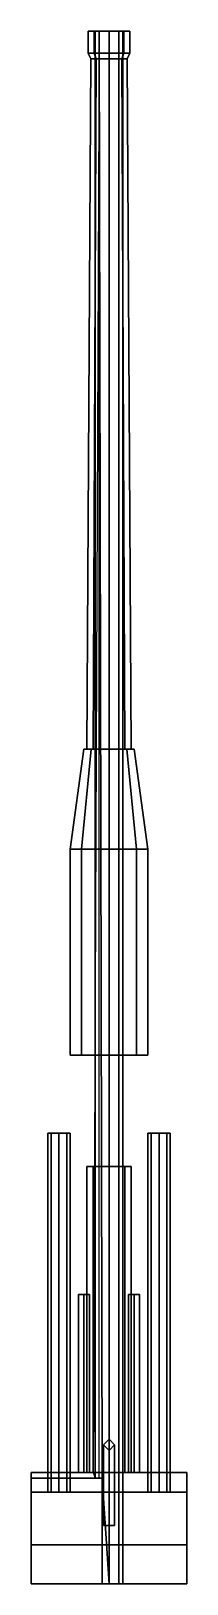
# Model space of a CAD drawing. Extents: x -0.28 to 0.28, y -1.04 to 4.54.
import ezdxf

# ---------------------------------------------------------------- set-up
doc = ezdxf.new("R2010")
doc.units = 0
doc.layers.add('GUN', color=1, linetype='CONTINUOUS')

msp = doc.modelspace()

# ---------------------------------------------------------------- linework, layer by layer
at = {"layer": 'GUN'}
for points in [[(-0.05, 4.54, 0.03), (-0.0354, 4.54, -0.0054), (-0.053, 4.54, -0.023), (-0.075, 4.54, 0.03)], [(-0.0354, 4.54, 0.0654), (-0.05, 4.54, 0.03), (-0.075, 4.54, 0.03), (-0.053, 4.54, 0.083)], [(-0.075, 4.54, 0.03), (-0.053, 4.54, -0.023), (-0.053, 4.46, -0.023), (-0.075, 4.46, 0.03)], [(-0.053, 4.54, 0.083), (-0.075, 4.54, 0.03), (-0.075, 4.46, 0.03), (-0.053, 4.46, 0.083)], [(-0.05, 4.54, 0.03), (-0.0354, 4.54, 0.0654), (-0.0566, -0.64, 0.0866), (-0.05, -0.66, 0.03)], [(-0.0354, 4.54, -0.0054), (0, 4.54, -0.02), (0, 4.54, -0.045), (-0.053, 4.54, -0.023)], [(0, 4.54, 0.08), (-0.0354, 4.54, 0.0654), (-0.053, 4.54, 0.083), (0, 4.54, 0.105)], [(-0.053, 4.54, -0.023), (0, 4.54, -0.045), (0, 4.46, -0.045), (-0.053, 4.46, -0.023)], [(0, 4.54, 0.105), (-0.053, 4.54, 0.083), (-0.053, 4.46, 0.083), (0, 4.46, 0.105)], [(-0.0354, 4.54, -0.0054), (-0.05, 4.54, 0.03), (-0.05, -0.66, 0.03), (-0.0354, -0.66, -0.0054)], [(-0.0354, 4.54, 0.0654), (-0.0354, 4.54, 0.0654), (-0.0241, -0.66, 0.07), (-0.0354, -0.66, 0.0654)], [(0, 4.54, -0.02), (-0.0354, 4.54, -0.0054), (-0.0241, -0.66, -0.01), (0, -1.04, -0.02)], [(-0.0354, 4.54, 0.0654), (0, 4.54, 0.08), (0, -1.04, 0.08), (-0.0241, -0.66, 0.07)], [(0.0354, 4.54, -0.0054), (0, 4.54, -0.02), (0, -1.04, -0.02), (0.0354, -1.04, -0.0054)], [(0, 4.54, 0.08), (0.0354, 4.54, 0.0654), (0.0354, -1.04, 0.0654), (0, -1.04, 0.08)], [(0, 4.54, -0.02), (0.0354, 4.54, -0.0054), (0.053, 4.54, -0.023), (0, 4.54, -0.045)], [(0.0354, 4.54, 0.0654), (0, 4.54, 0.08), (0, 4.54, 0.105), (0.053, 4.54, 0.083)], [(0, 4.54, -0.045), (0.053, 4.54, -0.023), (0.053, 4.46, -0.023), (0, 4.46, -0.045)], [(0.053, 4.54, 0.083), (0, 4.54, 0.105), (0, 4.46, 0.105), (0.053, 4.46, 0.083)], [(0.05, 4.54, 0.03), (0.0354, 4.54, -0.0054), (0.0354, -1.04, -0.0054), (0.05, -1.04, 0.03)], [(0.0354, 4.54, 0.0654), (0.05, 4.54, 0.03), (0.05, -1.04, 0.03), (0.0354, -1.04, 0.0654)], [(0.05, 4.54, 0.03), (0.0354, 4.54, 0.0654), (0.053, 4.54, 0.083), (0.075, 4.54, 0.03)], [(0.0354, 4.54, -0.0054), (0.05, 4.54, 0.03), (0.075, 4.54, 0.03), (0.053, 4.54, -0.023)], [(0.053, 4.54, -0.023), (0.075, 4.54, 0.03), (0.075, 4.46, 0.03), (0.053, 4.46, -0.023)], [(0.075, 4.54, 0.03), (0.053, 4.54, 0.083), (0.053, 4.46, 0.083), (0.075, 4.46, 0.03)], [(-0.08, 1.96, 0.03), (-0.0566, 1.96, 0.0866), (-0.046, 4.44, 0.076), (-0.065, 4.44, 0.03)], [(-0.0566, 1.96, -0.0266), (-0.08, 1.96, 0.03), (-0.065, 4.44, 0.03), (-0.046, 4.44, -0.016)], [(-0.065, 4.44, 0.03), (-0.046, 4.44, 0.076), (-0.053, 4.46, 0.083), (-0.075, 4.46, 0.03)], [(-0.046, 4.44, -0.016), (-0.065, 4.44, 0.03), (-0.075, 4.46, 0.03), (-0.053, 4.46, -0.023)], [(-0.0566, 1.96, 0.0866), (0, 1.96, 0.11), (0, 4.44, 0.095), (-0.046, 4.44, 0.076)], [(0, 1.96, -0.05), (-0.0566, 1.96, -0.0266), (-0.046, 4.44, -0.016), (0, 4.44, -0.035)], [(-0.046, 4.44, 0.076), (0, 4.44, 0.095), (0, 4.46, 0.105), (-0.053, 4.46, 0.083)], [(0, 4.44, -0.035), (-0.046, 4.44, -0.016), (-0.053, 4.46, -0.023), (0, 4.46, -0.045)], [(0, 4.44, 0.095), (0.046, 4.44, 0.076), (0.053, 4.46, 0.083), (0, 4.46, 0.105)], [(0.046, 4.44, -0.016), (0, 4.44, -0.035), (0, 4.46, -0.045), (0.053, 4.46, -0.023)], [(0, 1.96, 0.11), (0.0566, 1.96, 0.0866), (0.046, 4.44, 0.076), (0, 4.44, 0.095)], [(0.0566, 1.96, -0.0266), (0, 1.96, -0.05), (0, 4.44, -0.035), (0.046, 4.44, -0.016)], [(0.046, 4.44, 0.076), (0.065, 4.44, 0.03), (0.075, 4.46, 0.03), (0.053, 4.46, 0.083)], [(0.065, 4.44, 0.03), (0.046, 4.44, -0.016), (0.053, 4.46, -0.023), (0.075, 4.46, 0.03)], [(0.0566, 1.96, 0.0866), (0.08, 1.96, 0.03), (0.065, 4.44, 0.03), (0.046, 4.44, 0.076)], [(0.08, 1.96, 0.03), (0.0566, 1.96, -0.0266), (0.046, 4.44, -0.016), (0.065, 4.44, 0.03)], [(-0.09, 1.96, 0.03), (-0.0636, 1.96, -0.0336), (-0.099, 1.6, -0.069), (-0.14, 1.6, 0.03)], [(-0.0636, 1.96, 0.0936), (-0.09, 1.96, 0.03), (-0.14, 1.6, 0.03), (-0.099, 1.6, 0.129)], [(-0.0636, 1.96, -0.0336), (0, 1.96, -0.06), (0, 1.6, -0.11), (-0.099, 1.6, -0.069)], [(0, 1.96, 0.12), (-0.0636, 1.96, 0.0936), (-0.099, 1.6, 0.129), (0, 1.6, 0.17)], [(-0.08, 1.96, 0.03), (-0.0566, 1.96, -0.0266), (-0.0636, 1.96, -0.0336), (-0.09, 1.96, 0.03)], [(-0.0566, 1.96, 0.0866), (-0.08, 1.96, 0.03), (-0.09, 1.96, 0.03), (-0.0636, 1.96, 0.0936)], [(-0.0566, 1.96, -0.0266), (0, 1.96, -0.05), (0, 1.96, -0.06), (-0.0636, 1.96, -0.0336)], [(0, 1.96, 0.11), (-0.0566, 1.96, 0.0866), (-0.0636, 1.96, 0.0936), (0, 1.96, 0.12)], [(0.0566, 1.96, 0.0866), (0, 1.96, 0.11), (0, 1.96, 0.12), (0.0636, 1.96, 0.0936)], [(0, 1.96, -0.05), (0.0566, 1.96, -0.0266), (0.0636, 1.96, -0.0336), (0, 1.96, -0.06)], [(0, 1.96, -0.06), (0.0636, 1.96, -0.0336), (0.099, 1.6, -0.069), (0, 1.6, -0.11)], [(0.0636, 1.96, 0.0936), (0, 1.96, 0.12), (0, 1.6, 0.17), (0.099, 1.6, 0.129)], [(0.08, 1.96, 0.03), (0.0566, 1.96, 0.0866), (0.0636, 1.96, 0.0936), (0.09, 1.96, 0.03)], [(0.0566, 1.96, -0.0266), (0.08, 1.96, 0.03), (0.09, 1.96, 0.03), (0.0636, 1.96, -0.0336)], [(0.0636, 1.96, -0.0336), (0.09, 1.96, 0.03), (0.14, 1.6, 0.03), (0.099, 1.6, -0.069)], [(0.09, 1.96, 0.03), (0.0636, 1.96, 0.0936), (0.099, 1.6, 0.129), (0.14, 1.6, 0.03)], [(-0.14, 1.6, 0.03), (-0.099, 1.6, -0.069), (-0.099, 0.86, -0.069), (-0.14, 0.86, 0.03)], [(-0.099, 1.6, 0.129), (-0.14, 1.6, 0.03), (-0.14, 0.86, 0.03), (-0.099, 0.86, 0.129)], [(-0.099, 1.6, -0.069), (0, 1.6, -0.11), (0, 0.86, -0.11), (-0.099, 0.86, -0.069)], [(0, 1.6, 0.17), (-0.099, 1.6, 0.129), (-0.099, 0.86, 0.129), (0, 0.86, 0.17)], [(0, 1.6, -0.11), (0.099, 1.6, -0.069), (0.099, 0.86, -0.069), (0, 0.86, -0.11)], [(0.099, 1.6, 0.129), (0, 1.6, 0.17), (0, 0.86, 0.17), (0.099, 0.86, 0.129)], [(0.099, 1.6, -0.069), (0.14, 1.6, 0.03), (0.14, 0.86, 0.03), (0.099, 0.86, -0.069)], [(0.14, 1.6, 0.03), (0.099, 1.6, 0.129), (0.099, 0.86, 0.129), (0.14, 0.86, 0.03)], [(-0.2083, 0.58, -0.1917), (-0.22, 0.58, -0.22), (-0.22, -0.71, -0.22), (-0.2083, -0.71, -0.1917)], [(-0.22, 0.58, -0.22), (-0.2083, 0.58, -0.2483), (-0.2083, -0.71, -0.2483), (-0.22, -0.71, -0.22)], [(-0.18, 0.58, -0.18), (-0.2083, 0.58, -0.1917), (-0.2083, -0.71, -0.1917), (-0.18, -0.71, -0.18)], [(-0.2083, 0.58, -0.2483), (-0.18, 0.58, -0.26), (-0.18, -0.71, -0.26), (-0.2083, -0.71, -0.2483)], [(-0.1517, 0.58, -0.1917), (-0.18, 0.58, -0.18), (-0.18, -0.71, -0.18), (-0.1517, -0.71, -0.1917)], [(-0.18, 0.58, -0.26), (-0.1517, 0.58, -0.2483), (-0.1517, -0.71, -0.2483), (-0.18, -0.71, -0.26)], [(-0.14, 0.58, -0.22), (-0.1517, 0.58, -0.1917), (-0.1517, -0.71, -0.1917), (-0.14, -0.71, -0.22)], [(-0.1517, 0.58, -0.2483), (-0.14, 0.58, -0.22), (-0.14, -0.71, -0.22), (-0.1517, -0.71, -0.2483)], [(0.14, 0.58, -0.22), (0.1517, 0.58, -0.2483), (0.1517, -0.71, -0.2483), (0.14, -0.71, -0.22)], [(0.1517, 0.58, -0.1917), (0.14, 0.58, -0.22), (0.14, -0.71, -0.22), (0.1517, -0.71, -0.1917)], [(0.1517, 0.58, -0.2483), (0.18, 0.58, -0.26), (0.18, -0.71, -0.26), (0.1517, -0.71, -0.2483)], [(0.18, 0.58, -0.18), (0.1517, 0.58, -0.1917), (0.1517, -0.71, -0.1917), (0.18, -0.71, -0.18)], [(0.18, 0.58, -0.26), (0.2083, 0.58, -0.2483), (0.2083, -0.71, -0.2483), (0.18, -0.71, -0.26)], [(0.2083, 0.58, -0.1917), (0.18, 0.58, -0.18), (0.18, -0.71, -0.18), (0.2083, -0.71, -0.1917)], [(0.2083, 0.58, -0.2483), (0.22, 0.58, -0.22), (0.22, -0.71, -0.22), (0.2083, -0.71, -0.2483)], [(0.22, 0.58, -0.22), (0.2083, 0.58, -0.1917), (0.2083, -0.71, -0.1917), (0.22, -0.71, -0.22)], [(-0.08, 0.46, 0.03), (-0.0566, 0.46, -0.0266), (-0.0566, -0.64, -0.0266), (-0.08, -0.64, 0.03)], [(-0.0566, 0.46, 0.0866), (-0.08, 0.46, 0.03), (-0.08, -0.64, 0.03), (-0.0566, -0.64, 0.0866)], [(-0.0566, 0.46, -0.0266), (0, 0.46, -0.05), (0, -0.64, -0.05), (-0.0566, -0.64, -0.0266)], [(0, 0.46, 0.11), (-0.0566, 0.46, 0.0866), (-0.0566, -0.64, 0.0866), (0, -0.64, 0.11)], [(0, 0.46, -0.05), (0.0566, 0.46, -0.0266), (0.0566, -0.64, -0.0266), (0, -0.64, -0.05)], [(0.0566, 0.46, 0.0866), (0, 0.46, 0.11), (0, -0.64, 0.11), (0.0566, -0.64, 0.0866)], [(0.0566, 0.46, -0.0266), (0.08, 0.46, 0.03), (0.08, -0.64, 0.03), (0.0566, -0.64, -0.0266)], [(0.08, 0.46, 0.03), (0.0566, 0.46, 0.0866), (0.0566, -0.64, 0.0866), (0.08, -0.64, 0.03)], [(-0.11, 0, 0.3), (-0.09, 0, 0.28), (-0.09, -0.64, 0.28), (-0.11, -0.64, 0.3)], [(-0.09, 0, 0.32), (-0.11, 0, 0.3), (-0.11, -0.64, 0.3), (-0.09, -0.64, 0.32)], [(-0.09, 0, 0.28), (-0.07, 0, 0.3), (-0.07, -0.64, 0.3), (-0.09, -0.64, 0.28)], [(-0.07, 0, 0.3), (-0.09, 0, 0.32), (-0.09, -0.64, 0.32), (-0.07, -0.64, 0.3)], [(0.07, 0, 0.3), (0.09, 0, 0.28), (0.09, -0.64, 0.28), (0.07, -0.64, 0.3)], [(0.09, 0, 0.32), (0.07, 0, 0.3), (0.07, -0.64, 0.3), (0.09, -0.64, 0.32)], [(0.09, 0, 0.28), (0.11, 0, 0.3), (0.11, -0.64, 0.3), (0.09, -0.64, 0.28)], [(0.11, 0, 0.3), (0.09, 0, 0.32), (0.09, -0.64, 0.32), (0.11, -0.64, 0.3)], [(0, -0.52, 0.57), (-0.02, -0.54, 0.57), (0, -0.56, 0.57), (0.02, -0.54, 0.57)], [(-0.02, -0.54, 0.57), (0, -0.52, 0.57), (0, -0.52, 0.42), (-0.02, -0.54, 0.44)], [(-0.02, -0.54, 0.44), (0, -0.52, 0.42), (0, -0.83, 0.42), (-0.02, -0.83, 0.44)], [(0, -0.56, 0.57), (-0.02, -0.54, 0.57), (-0.02, -0.54, 0.44), (0, -0.56, 0.46)], [(0, -0.56, 0.46), (-0.02, -0.54, 0.44), (-0.02, -0.83, 0.44), (0, -0.83, 0.46)], [(0, -0.52, 0.57), (0.02, -0.54, 0.57), (0.02, -0.54, 0.44), (0, -0.52, 0.42)], [(0, -0.52, 0.42), (0.02, -0.54, 0.44), (0.02, -0.83, 0.44), (0, -0.83, 0.42)], [(0.02, -0.54, 0.57), (0, -0.56, 0.57), (0, -0.56, 0.46), (0.02, -0.54, 0.44)], [(0.02, -0.54, 0.44), (0, -0.56, 0.46), (0, -0.83, 0.46), (0.02, -0.83, 0.44)], [(0.28, -0.64, -0.11), (-0.28, -0.64, -0.11), (-0.28, -0.64, 0.42), (0.28, -0.64, 0.42)], [(0.28, -0.71, -0.11), (-0.28, -0.71, -0.11), (-0.28, -0.64, -0.11), (0.28, -0.64, -0.11)], [(0.28, -0.64, 0.42), (-0.28, -0.64, 0.42), (-0.28, -1.04, 0.42), (0.28, -1.04, 0.42)], [(-0.28, -0.71, -0.11), (-0.28, -1.04, -0.01), (-0.28, -0.66, -0.01), (-0.28, -0.64, -0.11)], [(-0.28, -0.64, -0.11), (-0.28, -0.66, -0.01), (-0.28, -0.66, 0.07), (-0.28, -0.64, 0.42)], [(-0.28, -0.64, 0.42), (-0.28, -0.66, 0.07), (-0.28, -1.04, 0.07), (-0.28, -1.04, 0.42)], [(-0.0241, -0.66, -0.01), (-0.0354, -0.66, -0.0054), (-0.0354, -0.66, -0.0054), (-0.28, -0.66, -0.01)], [(-0.0354, -0.66, -0.0054), (-0.05, -0.66, 0.03), (-0.05, -0.66, 0.03), (-0.28, -0.66, -0.01)], [(-0.05, -0.66, 0.03), (-0.28, -0.66, 0.07), (-0.28, -0.66, 0.07), (-0.28, -0.66, -0.01)], [(-0.0354, -0.66, 0.0654), (-0.28, -0.66, 0.07), (-0.28, -0.66, 0.07), (-0.05, -0.66, 0.03)], [(-0.0241, -0.66, 0.07), (-0.28, -0.66, 0.07), (-0.28, -0.66, 0.07), (-0.0354, -0.66, 0.0654)], [(-0.28, -1.04, -0.01), (-0.0241, -1.04, -0.01), (-0.0241, -0.66, -0.01), (-0.28, -0.66, -0.01)], [(-0.0241, -1.04, 0.07), (-0.28, -1.04, 0.07), (-0.28, -0.66, 0.07), (-0.0241, -0.66, 0.07)], [(0, -1.04, 0.08), (-0.0241, -1.04, 0.07), (-0.0241, -0.66, 0.07)], [(0.28, -0.64, -0.11), (0.28, -0.64, 0.42), (0.28, -1.04, 0.42), (0.28, -0.71, -0.11)], [(-0.28, -0.71, -0.35), (-0.28, -0.71, -0.35), (-0.28, -0.9, -0.35), (-0.28, -1.04, -0.2)], [(-0.28, -0.71, -0.11), (-0.28, -0.71, -0.35), (-0.28, -1.04, -0.2), (-0.28, -1.04, -0.01)], [(0.28, -0.71, -0.35), (-0.28, -0.71, -0.35), (-0.28, -0.71, -0.11), (0.28, -0.71, -0.11)], [(0.28, -0.9, -0.35), (-0.28, -0.9, -0.35), (-0.28, -0.71, -0.35), (0.28, -0.71, -0.35)], [(0.28, -0.71, -0.35), (0.28, -0.71, -0.35), (0.28, -1.04, -0.2), (0.28, -0.9, -0.35)], [(0.28, -0.71, -0.35), (0.28, -0.71, -0.11), (0.28, -1.04, 0.42), (0.28, -1.04, -0.2)], [(0, -0.83, 0.46), (-0.02, -0.83, 0.44), (0, -0.83, 0.42), (0.02, -0.83, 0.44)], [(0.28, -1.04, -0.2), (-0.28, -1.04, -0.2), (-0.28, -0.9, -0.35), (0.28, -0.9, -0.35)], [(-0.28, -1.04, 0.42), (-0.28, -1.04, 0.07), (0, -1.04, 0.08), (0.28, -1.04, 0.42)], [(0, -1.04, -0.02), (-0.28, -1.04, -0.01), (-0.28, -1.04, -0.2), (0.28, -1.04, -0.2)], [(-0.0241, -1.04, 0.07), (0, -1.04, 0.08), (-0.28, -1.04, 0.07), (-0.0241, -1.04, 0.07)], [(-0.0241, -1.04, -0.01), (-0.28, -1.04, -0.01), (-0.28, -1.04, -0.01), (0, -1.04, -0.02)], [(0.0354, -1.04, 0.0654), (0.28, -1.04, 0.42), (0, -1.04, 0.08), (0.0354, -1.04, 0.0654)], [(0.28, -1.04, -0.2), (0.0354, -1.04, -0.0054), (0, -1.04, -0.02), (0.28, -1.04, -0.2)], [(0.05, -1.04, 0.03), (0.28, -1.04, 0.42), (0.0354, -1.04, 0.0654), (0.05, -1.04, 0.03)], [(0.28, -1.04, -0.2), (0.05, -1.04, 0.03), (0.0354, -1.04, -0.0054), (0.28, -1.04, -0.2)], [(0.28, -1.04, -0.2), (0.28, -1.04, 0.42), (0.05, -1.04, 0.03), (0.28, -1.04, -0.2)]]:
    msp.add_3dface(points, dxfattribs=at)

doc.saveas('drawing.dxf')
